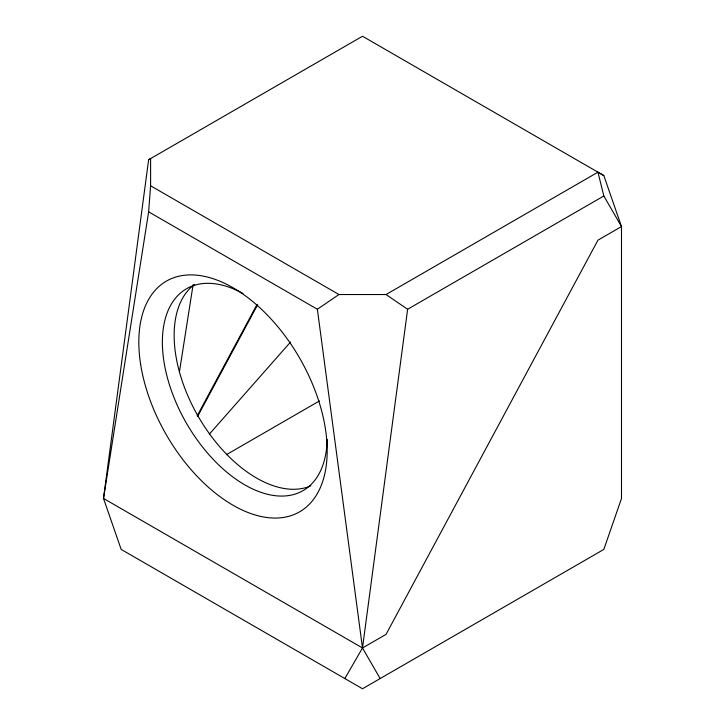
<?xml version="1.0" encoding="UTF-8"?>
<svg xmlns="http://www.w3.org/2000/svg" width="725" height="725" viewBox="0 0 725 725"><rect width="100%" height="100%" fill="white"/><g stroke="black" fill="none" stroke-linecap="round" stroke-linejoin="round"><path stroke-width="1.09" d="M380.163 678.555L362.5 647.969L103.503 498.438L148.634 211.836L150.592 185.781L150.592 158.594L148.634 159.727L103.503 498.438L121.166 549.414L362.5 688.75L603.834 549.414L621.497 498.438L621.497 226.562L603.834 175.586L597.953 172.188L386.044 294.531L338.956 294.531L150.592 185.781M597.953 172.188L603.834 195.977L407.631 309.258L362.5 647.969L344.837 678.555M179.392 372.097L193.077 284.825M197.146 415.905L257.085 304.409M197.653 416.331L257.593 304.817M209.289 434.212L290.607 341.973M603.834 195.977L621.497 226.562L597.953 240.156L386.044 634.375L362.5 647.969L317.369 309.258L338.956 294.531M148.634 159.727L362.5 36.25L603.834 175.586M226.345 454.711L319.399 400.979M148.634 211.836L317.369 309.258M386.044 294.531L407.631 309.258M310.88 485.804A116.544 67.289 60 0 1 198.278 416.531A116.544 67.289 60 0 1 194.59 284.381M327.165 439.332A116.544 67.289 60 0 1 244.171 484.499A116.544 67.289 60 0 1 162.373 342.798A116.544 67.289 60 0 1 242.975 293.516M140.632 364.367A133.192 76.895 60 0 0 295.102 514.097A133.192 76.895 60 0 0 263.275 310.98A133.192 76.895 60 0 0 140.632 364.367"/></g></svg>
